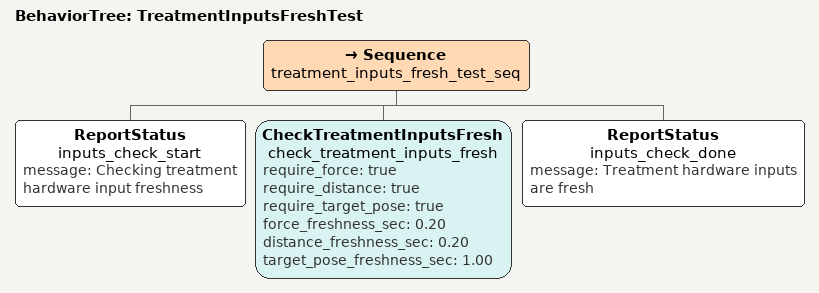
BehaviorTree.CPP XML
<root BTCPP_format="4">
  <BehaviorTree ID="TreatmentInputsFreshTest">
    <Sequence name="treatment_inputs_fresh_test_seq">
      <ReportStatus
        name="inputs_check_start"
        message="Checking treatment hardware input freshness"/>
      <CheckTreatmentInputsFresh
        name="check_treatment_inputs_fresh"
        require_force="true"
        require_distance="true"
        require_target_pose="true"
        force_freshness_sec="0.20"
        distance_freshness_sec="0.20"
        target_pose_freshness_sec="1.00"/>
      <ReportStatus
        name="inputs_check_done"
        message="Treatment hardware inputs are fresh"/>
    </Sequence>
  </BehaviorTree>
</root>
